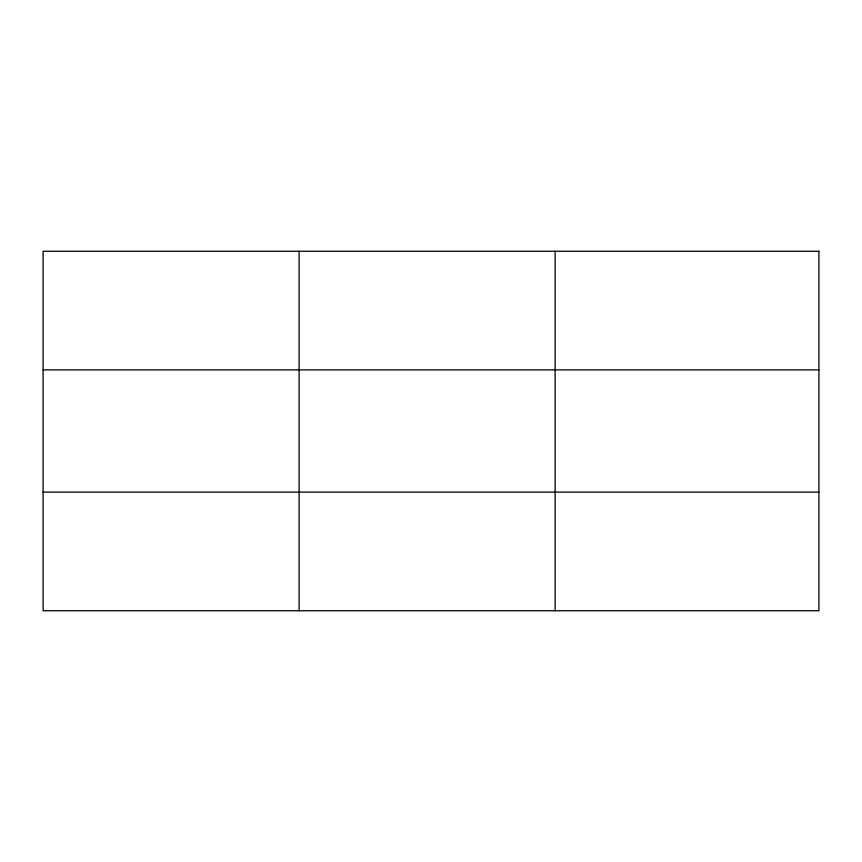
<?xml version="1.0" encoding="UTF-8"?>
<svg xmlns="http://www.w3.org/2000/svg" width="862" height="862" viewBox="0 0 862 862"><rect width="100%" height="100%" fill="white"/><g stroke="black" fill="none" stroke-linecap="round" stroke-linejoin="round"><path stroke-width="1.29" d="M299.114 251.251L299.114 610.749M555.128 251.251L555.128 610.749M43.1 369.884L818.9 369.884M43.1 492.116L818.9 492.116M818.9 251.251L818.9 610.749L43.1 610.749L43.1 251.251L818.9 251.251"/></g></svg>
